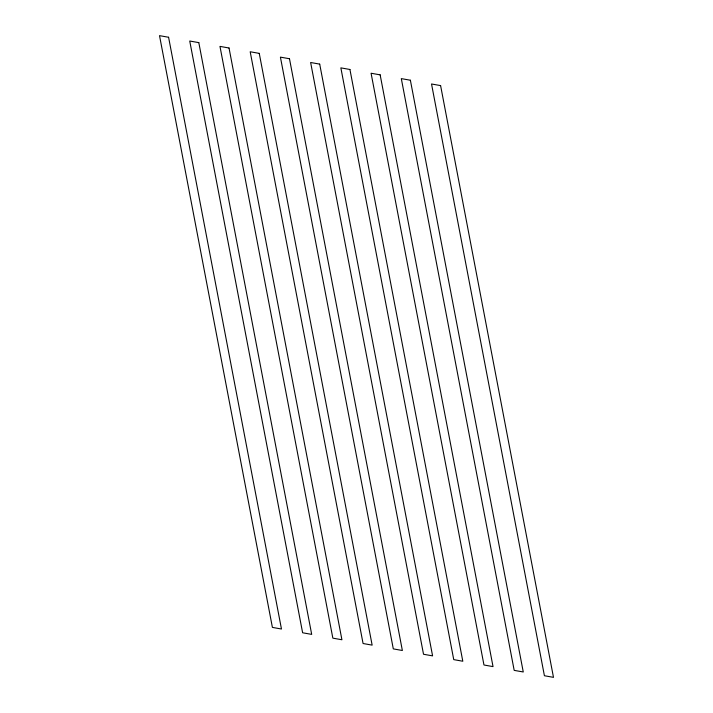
<?xml version="1.0" encoding="UTF-8"?>
<svg xmlns="http://www.w3.org/2000/svg" width="713" height="713" viewBox="0 0 713 713"><rect width="100%" height="100%" fill="white"/><g stroke="black" fill="none" stroke-linecap="round" stroke-linejoin="round"><path stroke-width="1.07" d="M168.589 37.263L159.516 35.65L272.402 627.404L281.466 629.018L168.589 37.263M198.811 42.628L189.738 41.024L302.624 632.779L311.688 634.383L198.811 42.628M229.033 48.003L219.969 46.39L332.846 638.144L341.919 639.757L229.033 48.003M259.256 53.377L250.192 51.764L363.069 643.518L372.141 645.131L259.256 53.377M289.478 58.742L280.414 57.129L393.3 648.883L402.364 650.497L289.478 58.742M319.7 64.117L310.636 62.503L423.522 654.258L432.586 655.871L319.7 64.117M349.931 69.482L340.859 67.869L453.744 659.623L462.808 661.236L349.931 69.482M380.154 74.856L371.081 73.243L483.967 664.997L493.031 666.61L380.154 74.856M410.376 80.221L401.312 78.617L514.189 670.372L523.262 671.976L410.376 80.221M440.598 85.596L431.534 83.982L544.411 675.737L553.484 677.35L440.598 85.596"/></g></svg>
